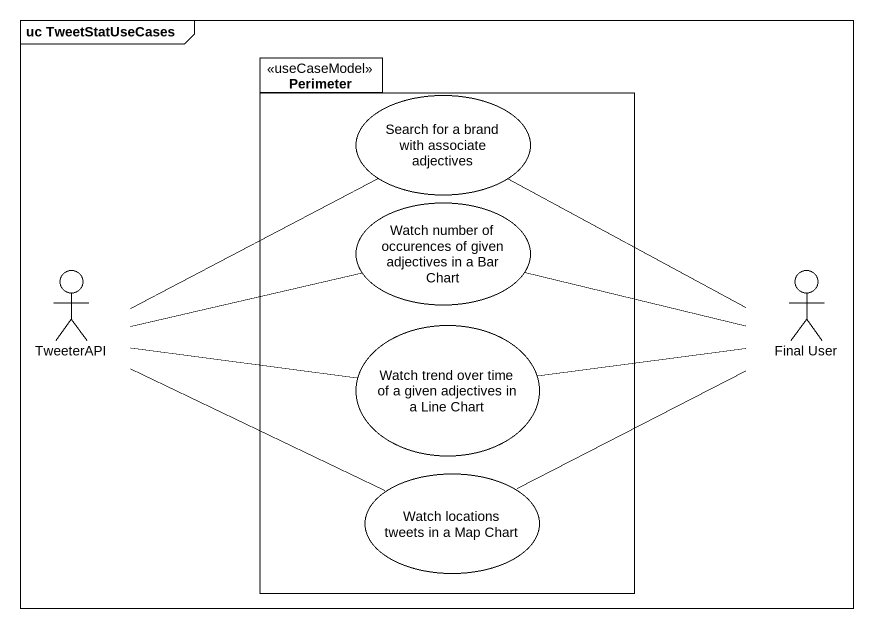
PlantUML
@startuml
mainframe uc TweetStatUseCases
package Perimeter <<useCaseModel>> {
  usecase "Search for a brand with associate adjectives" as Search_for_a_brand_with
  usecase "Watch number of occurences of given adjectives in a Bar Chart" as Watch_number_of_occurences
  usecase "Watch trend over time of a given adjectives in a Line Chart" as Watch_trend_over_time_of_a
  usecase "Watch locations tweets in a Map Chart" as Watch_locations_tweets_in_a
}
actor TweeterAPI
actor "Final User" as Final_User
Search_for_a_brand_with -left- TweeterAPI
TweeterAPI -right- Watch_number_of_occurences
TweeterAPI -right- Watch_trend_over_time_of_a
TweeterAPI -right- Watch_locations_tweets_in_a
Final_User -left- Search_for_a_brand_with
Final_User -left- Watch_number_of_occurences
Final_User -left- Watch_trend_over_time_of_a
Final_User -left- Watch_locations_tweets_in_a
@enduml
